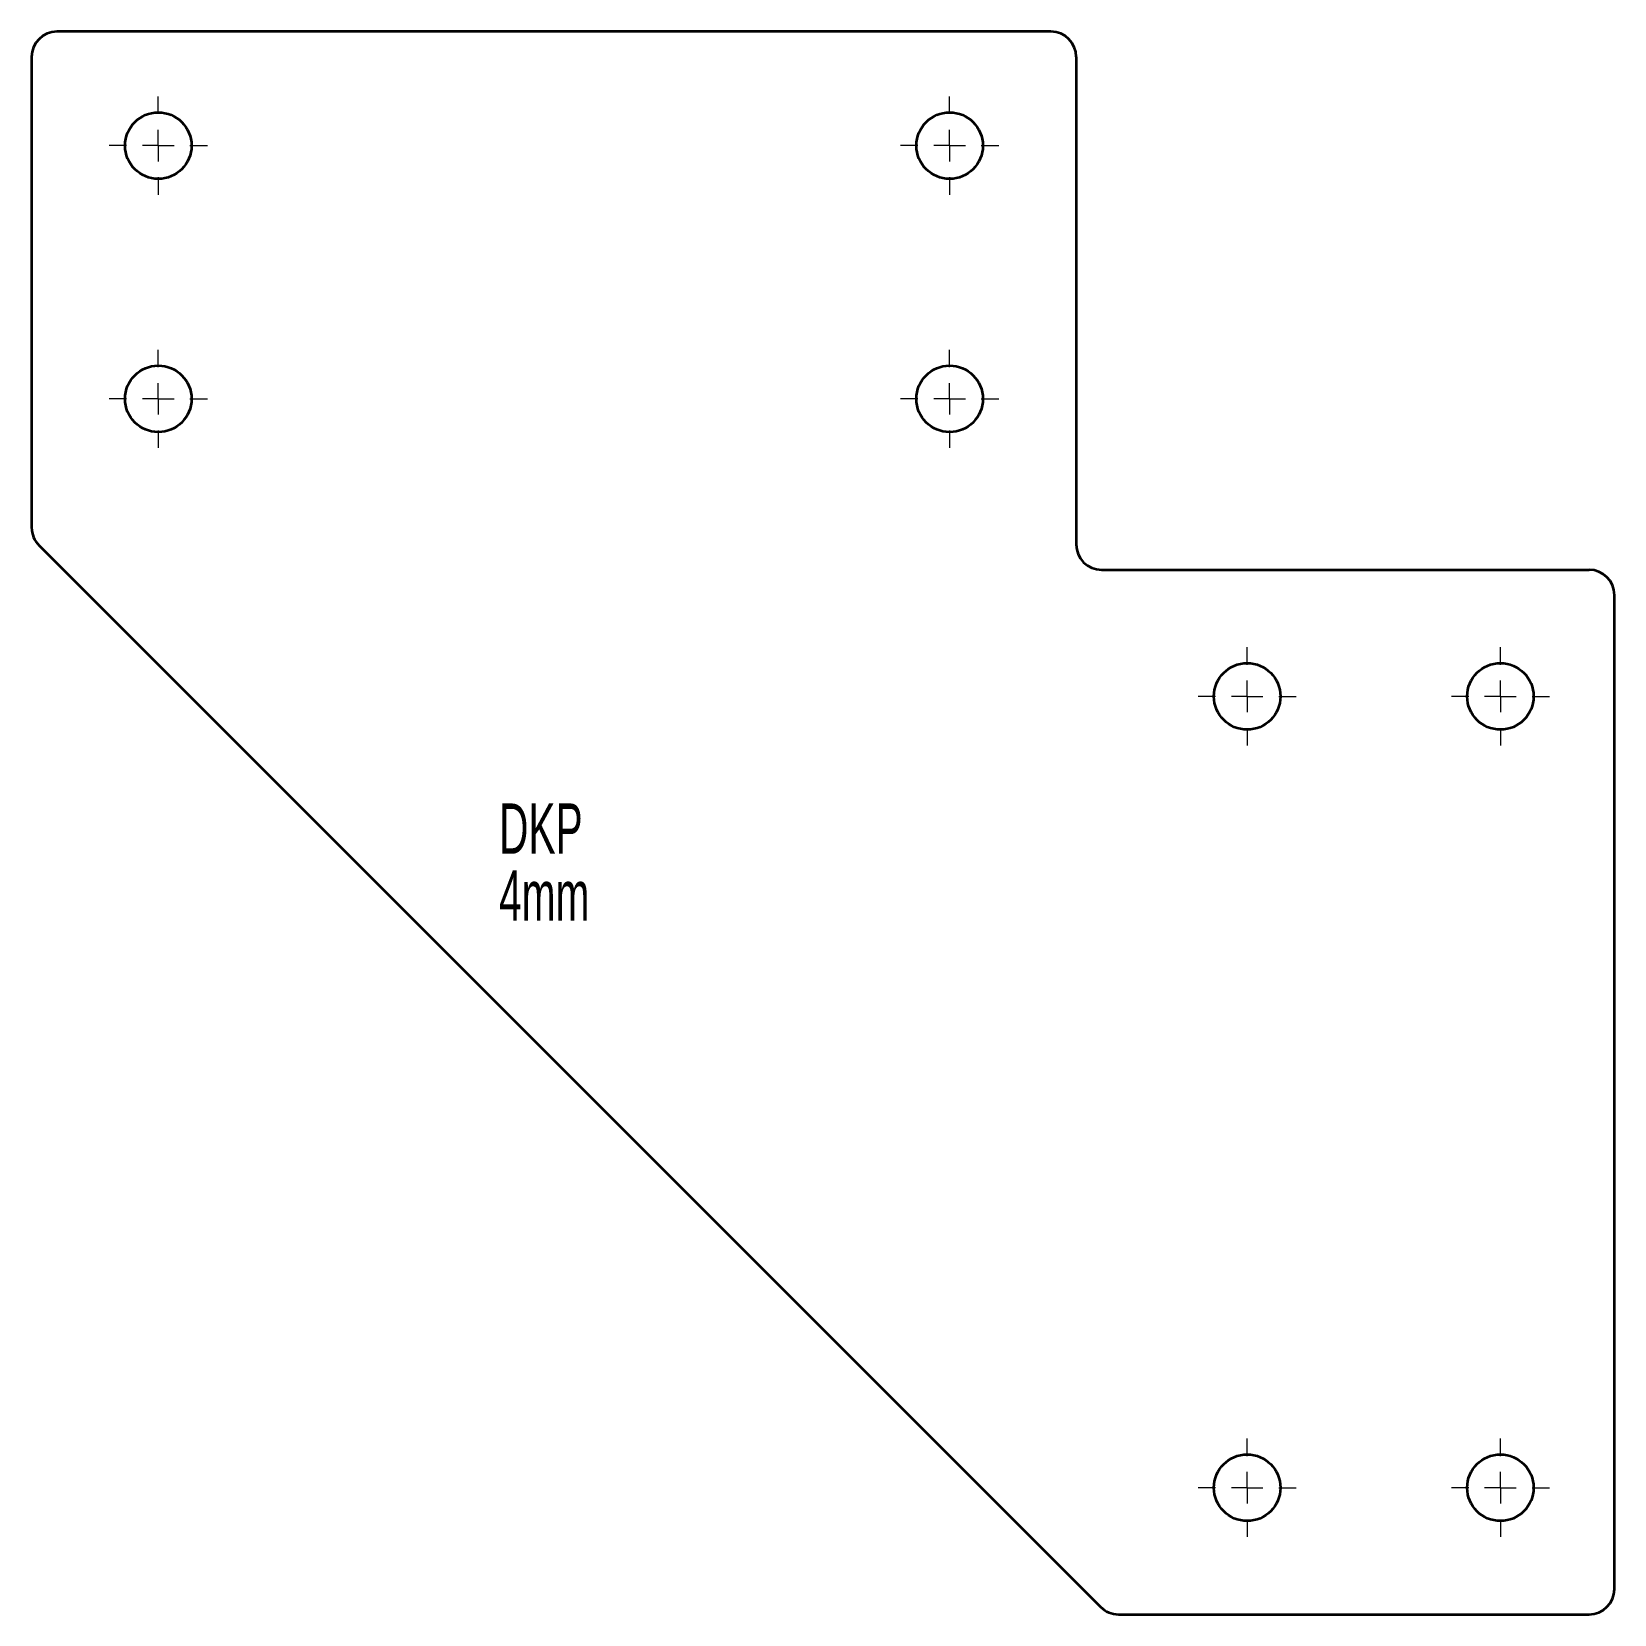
# Model space of a CAD drawing. Header units: millimetres. Extents: x -274 to -24, y -20 to 230.
import ezdxf

# ---------------------------------------------------------------- set-up
doc = ezdxf.new("R2010")
doc.units = ezdxf.units.MM
doc.styles.add('SLDTEXTSTYLE0', font='TXT', dxfattribs={"width": 0.605})

# ---------------------------------------------------------------- blocks, each defined once
blk = doc.blocks.new('SW_NOTE_0')
at = {"color": 0, "linetype": 'Continuous', "lineweight": 0, "char_height": 7.938, "attachment_point": 1, "style": 'SLDTEXTSTYLE0'}
for s, insert in [('DKP', (0, 10.23)), ('4mm', (0, -0.35))]:
    blk.add_mtext(s, dxfattribs=dict(at, insert=insert))
blk = doc.blocks.new('SW_CENTERMARKSYMBOL_0')
at = {"color": 0, "linetype": 'Continuous', "lineweight": 18}
for p, q in [((0, 5), (0, 7.75)), ((-5, 0), (-7.75, 0)), ((0, 0), (-2.5, 0)), ((0, 0), (0, 2.5)), ((0, 0), (0, -2.5)), ((0, 0), (2.5, 0)), ((5, 0), (7.75, 0)), ((0, -5), (0, -7.75))]:
    blk.add_line(p, q, dxfattribs=at)
blk = doc.blocks.new('SW_CENTERMARKSYMBOL_1')
at = {"color": 0, "linetype": 'Continuous', "lineweight": 18}
for p, q in [((0, 5), (0, 7.75)), ((-5, 0), (-7.75, 0)), ((0, 0), (-2.5, 0)), ((0, 0), (0, 2.5)), ((0, 0), (0, -2.5)), ((0, 0), (2.5, 0)), ((5, 0), (7.75, 0)), ((0, -5), (0, -7.75))]:
    blk.add_line(p, q, dxfattribs=at)
blk = doc.blocks.new('SW_CENTERMARKSYMBOL_2')
at = {"color": 0, "linetype": 'Continuous', "lineweight": 18}
for p, q in [((0, 5), (0, 7.75)), ((-5, 0), (-7.75, 0)), ((0, 0), (-2.5, 0)), ((0, 0), (0, 2.5)), ((0, 0), (0, -2.5)), ((0, 0), (2.5, 0)), ((5, 0), (7.75, 0)), ((0, -5), (0, -7.75))]:
    blk.add_line(p, q, dxfattribs=at)
blk = doc.blocks.new('SW_CENTERMARKSYMBOL_3')
at = {"color": 0, "linetype": 'Continuous', "lineweight": 18}
for p, q in [((0, 5), (0, 7.75)), ((-5, 0), (-7.75, 0)), ((0, 0), (-2.5, 0)), ((0, 0), (0, 2.5)), ((0, 0), (0, -2.5)), ((0, 0), (2.5, 0)), ((5, 0), (7.75, 0)), ((0, -5), (0, -7.75))]:
    blk.add_line(p, q, dxfattribs=at)
blk = doc.blocks.new('SW_CENTERMARKSYMBOL_4')
at = {"color": 0, "linetype": 'Continuous', "lineweight": 18}
for p, q in [((0, 5), (0, 7.75)), ((-5, 0), (-7.75, 0)), ((0, 0), (-2.5, 0)), ((0, 0), (0, 2.5)), ((0, 0), (0, -2.5)), ((0, 0), (2.5, 0)), ((5, 0), (7.75, 0)), ((0, -5), (0, -7.75))]:
    blk.add_line(p, q, dxfattribs=at)
blk = doc.blocks.new('SW_CENTERMARKSYMBOL_5')
at = {"color": 0, "linetype": 'Continuous', "lineweight": 18}
for p, q in [((0, 5), (0, 7.75)), ((-5, 0), (-7.75, 0)), ((0, 0), (-2.5, 0)), ((0, 0), (0, 2.5)), ((0, 0), (0, -2.5)), ((0, 0), (2.5, 0)), ((5, 0), (7.75, 0)), ((0, -5), (0, -7.75))]:
    blk.add_line(p, q, dxfattribs=at)
blk = doc.blocks.new('SW_CENTERMARKSYMBOL_6')
at = {"color": 0, "linetype": 'Continuous', "lineweight": 18}
for p, q in [((0, 5), (0, 7.75)), ((-5, 0), (-7.75, 0)), ((0, 0), (-2.5, 0)), ((0, 0), (0, 2.5)), ((0, 0), (0, -2.5)), ((0, 0), (2.5, 0)), ((5, 0), (7.75, 0)), ((0, -5), (0, -7.75))]:
    blk.add_line(p, q, dxfattribs=at)
blk = doc.blocks.new('SW_CENTERMARKSYMBOL_7')
at = {"color": 0, "linetype": 'Continuous', "lineweight": 18}
for p, q in [((0, 5), (0, 7.75)), ((-5, 0), (-7.75, 0)), ((0, 0), (-2.5, 0)), ((0, 0), (0, 2.5)), ((0, 0), (0, -2.5)), ((0, 0), (2.5, 0)), ((5, 0), (7.75, 0)), ((0, -5), (0, -7.75))]:
    blk.add_line(p, q, dxfattribs=at)

msp = doc.modelspace()

# ---------------------------------------------------------------- linework, layer by layer
at = {"color": 7, "linetype": 'Continuous', "lineweight": 35}
for p, q in [((-113.32, 230.28), (-270.32, 230.28)), ((-274.32, 226.28), (-274.32, 151.94)), ((-109.32, 226.28), (-109.32, 149.28)), ((-273.15, 149.11), (-105.49, -18.55)), ((-105.32, 145.28), (-28.32, 145.28)), ((-24.32, -15.72), (-24.32, 141.28)), ((-102.66, -19.72), (-28.32, -19.72))]:
    msp.add_line(p, q, dxfattribs=at)
for centre in [(-254.32, 212.28), (-129.32, 212.28), (-254.32, 172.28), (-129.32, 172.28), (-82.32, 125.28), (-42.32, 125.28), (-82.32, 0.28), (-42.32, 0.28)]:
    msp.add_circle(centre, 5.25, dxfattribs=at)
for centre, start, end in [((-270.32, 226.28), 90, 180), ((-113.32, 226.28), 0, 90), ((-270.32, 151.94), 180, 225), ((-105.32, 149.28), 180, 270), ((-28.32, 141.28), 0, 90), ((-28.32, -15.72), 270, 0), ((-102.66, -15.72), 225, 270)]:
    msp.add_arc(centre, 4, start, end, dxfattribs=at)

# ---------------------------------------------------------------- block references
at = {"color": 7, "linetype": 'Continuous', "lineweight": 18}
for name, p in [('SW_CENTERMARKSYMBOL_6', (-254.32, 212.28)), ('SW_CENTERMARKSYMBOL_5', (-129.32, 212.28)), ('SW_CENTERMARKSYMBOL_7', (-254.32, 172.28)), ('SW_CENTERMARKSYMBOL_4', (-129.32, 172.28)), ('SW_CENTERMARKSYMBOL_3', (-82.32, 125.28)), ('SW_CENTERMARKSYMBOL_2', (-42.32, 125.28)), ('SW_CENTERMARKSYMBOL_0', (-82.32, 0.28)), ('SW_CENTERMARKSYMBOL_1', (-42.32, 0.28))]:
    msp.add_blockref(name, p, dxfattribs=at)
at = {"color": 7, "linetype": 'Continuous', "lineweight": 0}
msp.add_blockref('SW_NOTE_0', (-200.49, 98.14), dxfattribs=at)

doc.saveas('drawing.dxf')
